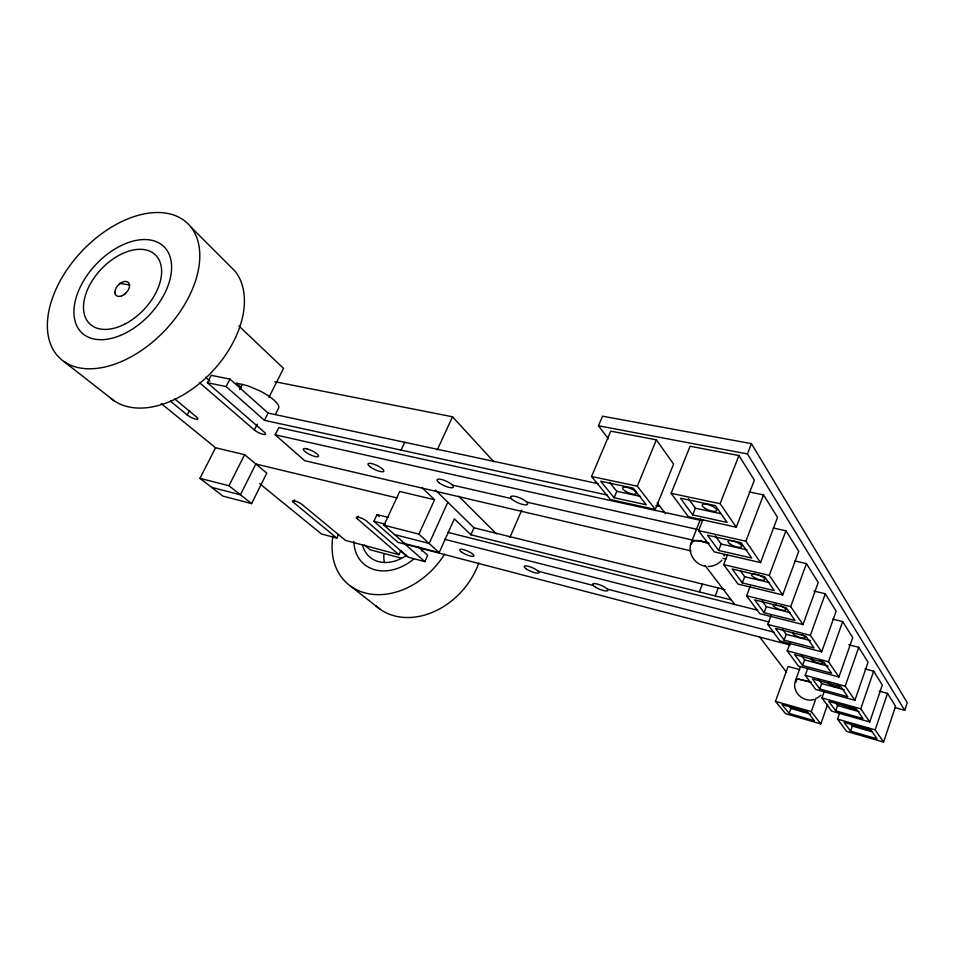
<?xml version="1.0" encoding="UTF-8"?>
<svg xmlns="http://www.w3.org/2000/svg" width="955" height="955" viewBox="0 0 955 955"><rect width="100%" height="100%" fill="white"/><g stroke="black" fill="none" stroke-linecap="round" stroke-linejoin="round"><path stroke-width="1.43" d="M700.54 519.007L691.48 542.034L691.504 543.705M795.061 682.013C792.208 692.733 803.895 702.749 814.138 699.514M690.763 543.682C687.851 553.685 694.989 564.62 705.196 566.184M894.716 707.536L904.719 710.293L907.25 702.677L751.418 443.645L602.533 416.189L598.451 425.775L608.395 438.811M839.445 713.576L837.535 719.091L846.584 731.375L883.566 742.095L895.575 706.282L887.517 693.378L879.173 691.122M883.566 742.095L875.174 729.859L887.517 693.378M824.38 691.122L821.968 697.974L831.674 711.141L869.754 721.944L882.301 685.033L873.646 671.186L865.051 668.918M850.547 731.16L844.148 722.398L870.972 730.086L877.024 738.824L850.547 731.16L852.29 726.075L850.702 723.866M869.754 721.944L860.753 708.813L873.646 671.186M807.679 668.464L805.244 675.28L815.677 689.438L854.916 700.302L868.047 662.209L858.736 647.323L848.78 644.768M854.916 700.302L845.223 686.168L858.736 647.323M835.697 710.818L828.833 701.424L856.468 709.159L862.962 718.542L835.697 710.818L837.523 705.578L834.968 702.021M799.526 669.574L788.09 666.471L775.472 701.352L785.583 713.695L820.811 723.902L827.639 704.408M790.179 642.679L787.218 650.833L798.464 666.101L838.944 677L852.708 637.654L842.668 621.586L832.736 619.138M838.944 677L828.486 661.743L842.668 621.586M820.811 723.902L811.296 711.594L816.119 697.962M819.76 688.985L812.383 678.874L840.866 686.657L847.861 696.744L819.76 688.985L821.67 683.577L818.411 679.053M771.258 614.901L767.748 624.403L779.913 640.912L821.682 651.823L836.15 611.152L825.299 593.771L813.958 591.073M796.088 681.822L795.467 680.629L800.433 666.781M802.618 665.492L794.655 654.593L824.046 662.388L831.602 673.287L802.618 665.492L804.611 659.905L801.448 655.512M789.14 713.409L781.99 704.587L807.512 711.905L814.364 720.703L789.14 713.409L790.919 708.455L789.128 706.234M821.682 651.823L810.365 635.314L825.299 593.771M750.224 586.239L746.631 595.765L759.834 613.671L803 624.57L818.232 582.466L806.45 563.605L795.109 561.015M803 624.57L790.704 606.628L806.45 563.605M784.103 640.137L775.496 628.354L805.853 636.149L814.03 647.944L784.103 640.137L786.216 634.359L782.79 629.608M727.352 555.058L723.675 564.62L738.036 584.102L782.682 594.929L798.762 551.31L785.941 530.765L773.144 527.996M764.072 612.704L754.737 599.907L786.12 607.678L795.002 620.475L764.072 612.704L766.304 606.723L762.078 600.862M782.682 594.929L769.276 575.388L785.941 530.765M702.928 519.615L698.606 530.61L714.292 551.894L760.526 562.602L777.549 517.347L763.523 494.881L749.257 491.968M742.333 582.908L732.163 568.977L764.645 576.677L774.314 590.632L742.333 582.908L744.673 576.713L740.459 570.863M795.467 680.629L797.055 679.28L799.18 679.208L811.261 682.264L798.667 679.208L795.646 679.936L796.076 681.703M760.526 562.602L745.855 541.21L763.523 494.881M439.169 552.611L418.911 534.132L434.573 499.752L399.691 491.467L384.017 525.214L404.777 543.622L439.169 552.611L454.341 518.84L470.887 534.812L715.247 595.908L718.291 587.958M736.257 527.208L754.343 480.186L738.943 455.535L690.095 446.236L671.138 493.341L688.34 516.691L736.257 527.208L720.13 503.703L671.138 493.341M699.394 591.861L702.426 584.054M718.626 550.426L707.524 535.218L741.164 542.798L751.74 558.078L718.626 550.426L721.109 544.004L715.164 535.755M904.719 710.293L747.431 453.923L751.418 443.645M720.13 503.703L738.943 455.535M692.697 514.912L680.509 498.212L715.402 505.637L727.03 522.409L692.697 514.912L695.336 508.239L688.424 498.629M655.249 509.421L673.585 464.118L656.372 439.825L610.711 431.147L591.563 476.509L610.424 499.572L655.249 509.421L637.319 486.19L591.563 476.509M637.319 486.19L656.372 439.825M614.113 497.734L600.731 481.248L633.32 488.184L646.225 504.753L614.113 497.734L616.787 491.312L609.684 482.454M509.875 537.486L521.74 510.185M470.887 534.812L473.99 527.817L435.396 490.094M400.623 550.963L398.915 554.688L357.158 518.661A6.148 1.421 24.9 0 1 358.829 517.24A6.148 1.421 24.9 0 1 366.589 521.072L408.095 557.147L424.832 561.624L427.673 555.321L418.027 546.726M447.811 502.235L429.177 543.455L394.499 534.561M437.318 449.805L452.503 416.786L274.861 381.714M401.064 450.115L404.717 442.308M790.083 645.007L397.925 542.321L373.894 521.275L377.01 514.59L388.589 517.491M357.158 518.661L358.376 516.082M259.736 483.743L321.429 533.952L336.817 538.071L338.524 534.466M336.817 538.071L293.448 502.378L294.653 499.883M215.567 447.776L199.953 478.336L222.909 496.111L251.619 503.619L266.779 473.095L244.611 454.676L215.567 447.776L161.24 403.547M691.014 550.916L304.717 460.68L275.171 434.812L278.8 427.542L701.125 520.451M275.35 414.542L278.585 408.072A25.2 6.804 26.7 0 0 259.342 390.631L247.476 385.701L236.207 383.086L241.388 387.718M607.547 495.12L264.428 420.331L268.08 413.073L229.952 379.087L211.234 375.339L207.378 382.728L264.344 432.221A6.912 1.743 26.3 0 1 263.091 434.346A6.912 1.743 26.3 0 1 254.364 429.989L199.392 382.561M269.012 397.196L283.54 368.403L238.81 325.882M254.364 429.989L257.325 424.127M199.953 478.336L228.961 485.749L244.611 454.676M239.586 389.545L242.272 384.316M207.378 382.728L226.096 386.56L229.952 379.087M174.705 398.951L196.539 417.037A6.733 1.612 26.8 0 1 195.727 419.173A6.733 1.612 26.8 0 1 187.228 414.959L189.579 410.435M721.837 560.239C718.387 564.095 713.481 566.482 708.288 566.482M821.025 695.156L817.313 698.01M691.48 542.034L694.977 540.53L698.177 540.602L709.064 543.335L701.197 541.067L694.428 540.614L692.363 541.222L691.372 542.333L691.515 543.884M118.814 284.53L120.199 283.42L129.438 284.924L129.534 285.808M123.816 294.725L125.618 293.292M598.451 425.775L747.431 453.923M268.08 413.073L598.057 483.66M616.787 491.312L640.507 496.421M695.336 508.239L721.073 513.778M656.025 505.684L660.108 506.58M275.171 434.812L697.711 529.488M698.606 530.61L745.855 541.21M721.109 544.004L747.013 549.913M452.407 485.08L511.391 498.582M526.611 502.067L693.211 540.208M722.959 558.377L725.86 559.045M723.675 564.62L769.276 575.388M744.673 576.713L769.694 582.681M396.982 497.949L255.821 463.987L240.421 494.786L211.544 487.325M473.99 527.817L724.988 589.605M746.631 595.765L790.704 606.628M766.304 606.723L790.179 612.668M715.247 595.908L731.327 599.919M447.919 532.401L757.578 610.185M373.894 521.275L385.426 524.211M444.576 539.277L769.145 621.98M384.017 525.214L418.911 534.132M767.748 624.403L810.365 635.314M786.216 634.359L810.425 640.614M538.226 571.257L593.174 585.451M607.32 589.116L774.075 632.198M787.218 650.833L828.486 661.743M804.611 659.905L828.069 666.148M398.915 554.688L345.459 540.387L302.305 504.646A5.981 1.325 25.4 0 0 294.725 500.909A5.981 1.325 25.4 0 0 293.448 502.378M401.136 558.102L370.11 549.758L364.512 545.042M805.244 675.28L845.223 686.168M821.67 683.577L844.148 689.725M821.968 697.974L860.753 708.813M837.523 705.578L859.046 711.618M775.472 701.352L811.296 711.594M837.535 719.091L875.174 729.859M790.919 708.455L810.532 714.089M852.29 726.075L871.796 731.673M64.069 361.623L113.824 400.587M350.915 586.382L380.102 609.242M228.961 485.749L251.619 503.619M170.265 400.993L187.228 414.959M400.42 550.713L405.875 555.452M205.456 377.177L210.064 381.033M226.096 386.56L264.428 420.331M403.285 542.643L424.832 561.624M377.01 514.59L379.219 516.536M421.788 487.42L434.573 499.752M190.833 226.956A92.862 57.407 -46.6 0 1 121.046 361.706A92.862 57.407 -46.6 0 1 58.852 283.349A92.862 57.407 -46.6 0 1 190.833 226.956L235.026 271.148A89.054 57.384 -46.8 0 1 210.267 373.608A89.054 57.384 -46.8 0 1 110.577 398.068M458.746 496.23L496.433 533.857M452.503 416.786L493.819 461.731M657.195 502.76L665.528 513.683M705.088 565.527L734.932 604.634M759.309 636.579L786.419 672.117M114.898 291.967L115.066 293.639M478.789 563.032A68.641 53.85 -48.3 0 1 375.709 605.673M444.684 554.007A70.873 54.519 -48.1 0 1 370.062 593.998A70.873 54.519 -48.1 0 1 332.949 536.221M423.328 548.803A45.422 34.929 -48.1 0 1 421.692 550.916M414.064 558.723A45.422 34.929 -48.1 0 1 353.851 541.366M384.376 562.304A35.442 27.683 -48.3 0 1 383.874 554.342M406.651 555.237A36.338 27.934 -48.1 0 1 362.494 544.959M757.9 574.743A7.127 2.089 20.5 0 1 764.31 579.995A7.127 2.089 20.5 0 1 753.149 576.832A7.127 2.089 20.5 0 1 756.169 574.253M802.116 634.693A6.601 1.755 20.2 0 1 804.695 637.964A6.601 1.755 20.2 0 1 796.959 636.317A6.601 1.755 20.2 0 1 792.996 632.759M820.154 660.574A6.375 1.612 20.1 0 1 822.327 663.653A6.375 1.612 20.1 0 1 814.114 661.481A6.375 1.612 20.1 0 1 811.917 658.401M838.06 685.213A6.16 1.492 20.1 0 1 837.929 687.397A6.16 1.492 20.1 0 1 829.716 684.568A6.16 1.492 20.1 0 1 829.823 682.359M854.391 708.037A5.969 1.385 20 0 1 850.762 708.92A5.969 1.385 20 0 1 843.814 705.077M869.253 729.202A5.778 1.289 20 0 1 865.17 729.429A5.778 1.289 20 0 1 858.629 726.158M867.928 728.116A5.778 1.289 20 0 1 868.752 728.689M806.271 710.807A5.587 1.242 20.6 0 1 803.131 711.63A5.587 1.242 20.6 0 1 796.494 708.013M780.975 605.912A6.852 1.91 20.4 0 1 785.094 610.257A6.852 1.91 20.4 0 1 774.971 607.308A6.852 1.91 20.4 0 1 776.081 604.491M724.785 554.521L724.248 555.726L724.785 554.521M307.009 448.898L305.433 448.587A8.452 2.161 25.8 0 0 304.359 450.987L305.6 452.025A8.452 2.161 25.8 0 0 315.675 456.657A8.452 2.161 25.8 0 0 317.561 454.425L316.32 453.386A8.452 2.161 25.8 0 0 307.009 448.898M526.778 502.223L525.525 501.1A9.24 2.638 23.6 0 0 515.294 496.409A9.24 2.638 23.6 0 0 510.782 497.77L511.522 498.773A9.24 2.638 23.6 0 0 522.97 504.538A9.24 2.638 23.6 0 0 526.778 502.223M120.461 335.42A59.508 36.768 -46.6 0 0 166.182 249.207A59.508 36.768 -46.6 0 0 81.664 284.244A59.508 36.768 -46.6 0 0 120.461 335.42M124.687 324.163A47.595 29.402 -46.6 0 0 155.295 254.806A47.595 29.402 -46.6 0 0 87.717 289.126A47.595 29.402 -46.6 0 0 124.687 324.163M121.715 295.835A8.917 5.515 -46.6 0 0 128.794 282.943A8.917 5.515 -46.6 0 0 116.14 287.944A8.917 5.515 -46.6 0 0 121.715 295.835M595.574 587.277A8.285 2.101 22.5 0 0 607.858 590.476A8.285 2.101 22.5 0 0 597.257 584.042A8.285 2.101 22.5 0 0 595.574 587.277M525.918 568.667A8.01 1.982 23.2 0 0 538.524 573.012A8.01 1.982 23.2 0 0 530.192 566.876A8.01 1.982 23.2 0 0 525.918 568.667M461.587 552.038A7.771 1.874 23.9 0 0 473.644 556.204A7.771 1.874 23.9 0 0 465.181 550.14A7.771 1.874 23.9 0 0 461.587 552.038M370.516 467.079A8.679 2.304 25.1 0 0 383.647 471.46A8.679 2.304 25.1 0 0 373.644 464.154A8.679 2.304 25.1 0 0 370.516 467.079M439.324 482.86A8.941 2.471 24.4 0 0 453.112 487.432A8.941 2.471 24.4 0 0 443.251 479.995A8.941 2.471 24.4 0 0 439.324 482.86M730.193 544.159A7.413 2.292 20.8 0 0 741.725 546.797A7.413 2.292 20.8 0 0 732.807 540.936A7.413 2.292 20.8 0 0 730.193 544.159M704.647 508.12A7.736 2.519 21.1 0 0 716.596 510.698A7.736 2.519 21.1 0 0 707.166 504.419A7.736 2.519 21.1 0 0 704.647 508.12M625.203 491.073A7.437 2.376 22.2 0 0 636.388 493.484A7.437 2.376 22.2 0 0 626.958 487.348A7.437 2.376 22.2 0 0 625.203 491.073"/></g></svg>
